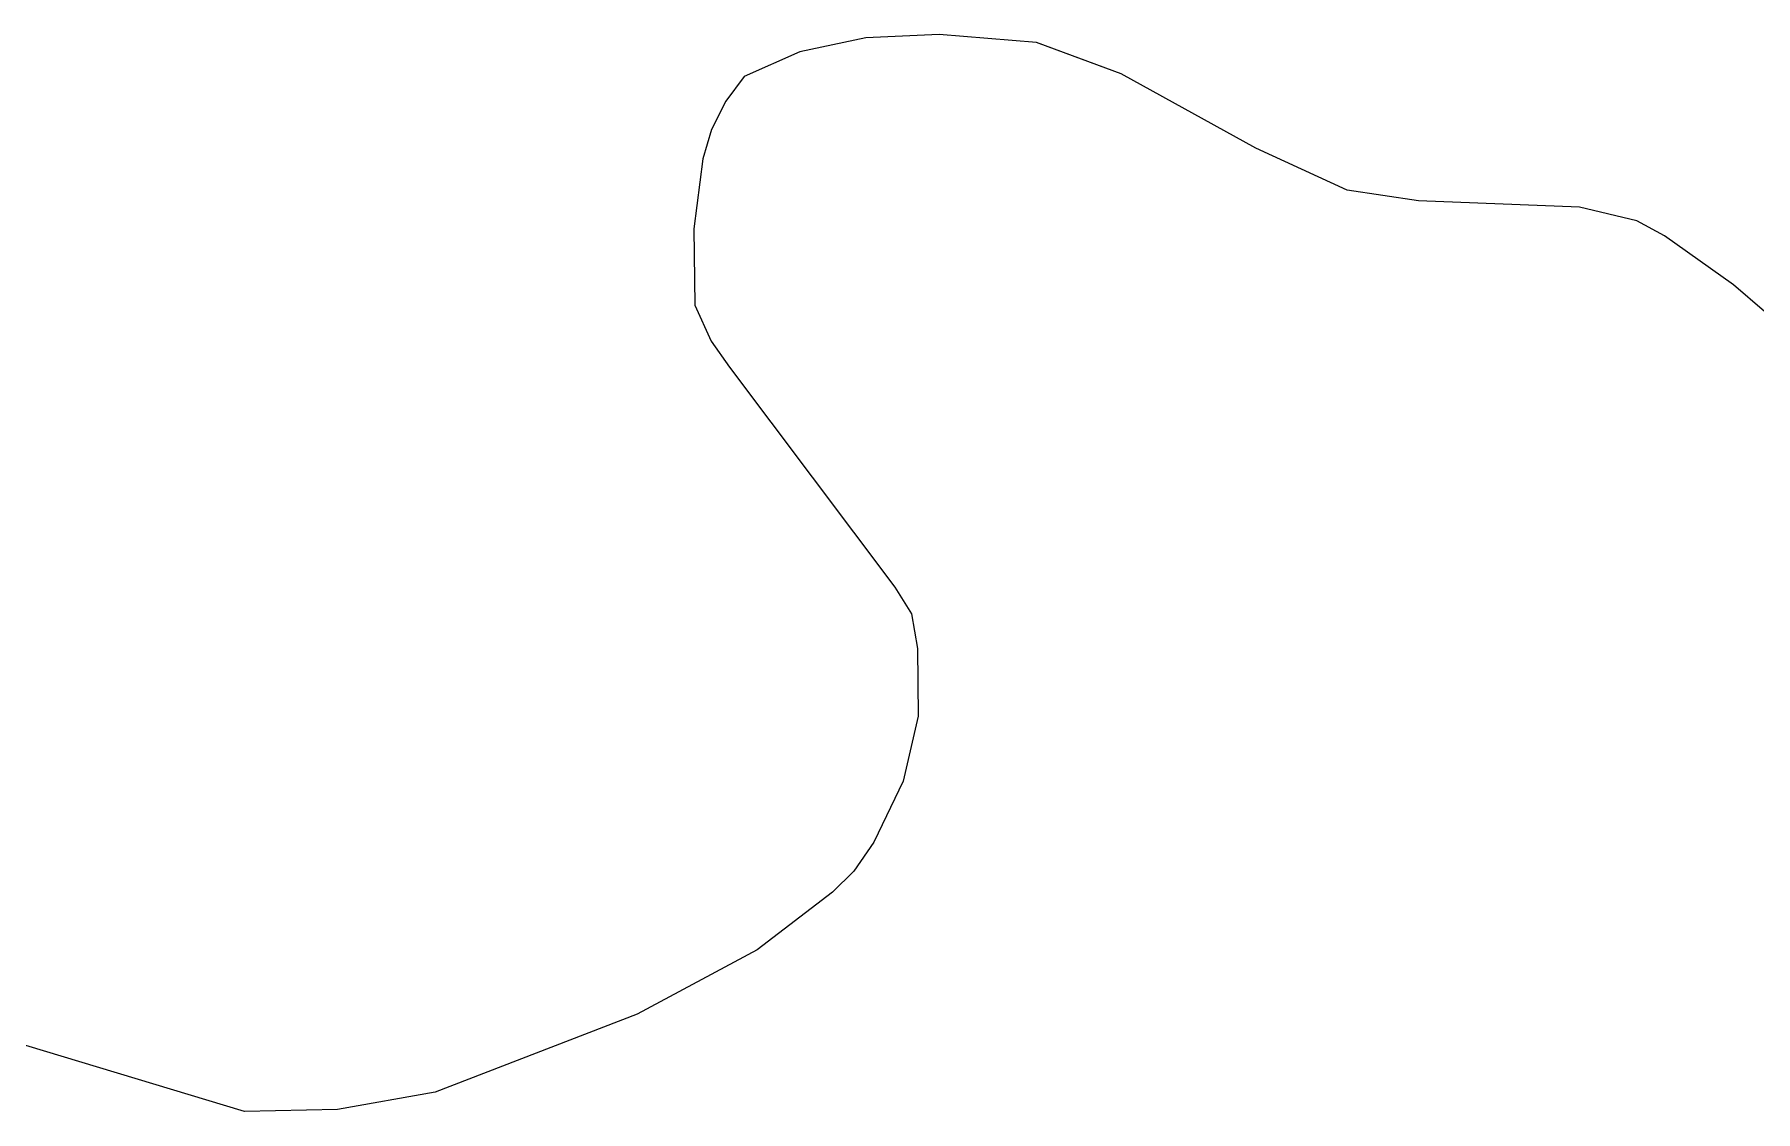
# Model space of a CAD drawing. Header units: inches. Extents: x 653559 to 669309, y 7245317 to 7256454.
# Drawn here: x 655759.6 to 655949.5, y 7253495.5 to 7253614.4 of the extents above; entities that cross this region are included whole.
import ezdxf

# ---------------------------------------------------------------- set-up
doc = ezdxf.new("R2010")
doc.units = ezdxf.units.IN
doc.header["$MEASUREMENT"] = 0
doc.layers.add('Cauce', color=5, linetype='Continuous')
doc.layers.add('Perimetral', color=190, linetype='Continuous')

msp = doc.modelspace()

# ---------------------------------------------------------------- linework, layer by layer
at = {"layer": 'Cauce', "color": 160}
msp.add_polyline3d([(655953.9, 7253580.83, 0), (655947.06, 7253586.71, 0), (655939.46, 7253592.12, 0), (655936.4, 7253593.78, 0), (655930.08, 7253595.27, 0), (655912.31, 7253595.98, 0), (655904.44, 7253597.16, 0), (655894.36, 7253601.78, 0), (655879.51, 7253610, 0), (655870.16, 7253613.47, 0), (655859.41, 7253614.35, 0), (655851.33, 7253613.96, 0), (655844.05, 7253612.44, 0), (655837.92, 7253609.72, 0), (655835.88, 7253606.97, 0), (655834.32, 7253603.86, 0), (655833.34, 7253600.62, 0), (655832.35, 7253592.9, 0), (655832.48, 7253584.46, 0), (655834.28, 7253580.5, 0), (655836.29, 7253577.62, 0), (655854.53, 7253553.35, 0), (655856.36, 7253550.38, 0), (655857.04, 7253546.57, 0), (655857.1, 7253539.1, 0), (655855.47, 7253531.93, 0), (655852.22, 7253525.18, 0), (655850, 7253522, 0), (655847.65, 7253519.67, 0), (655839.34, 7253513.3, 0), (655826.12, 7253506.21, 0), (655803.8, 7253497.59, 0), (655793.03, 7253495.68, 0), (655782.78, 7253495.46, 0), (655740.7, 7253508.16, 0)], dxfattribs=at)
at = {"layer": 'Perimetral', "color": 200}
msp.add_polyline3d([(655953.9, 7253580.83, 0), (655947.06, 7253586.71, 0), (655939.46, 7253592.12, 0), (655936.4, 7253593.78, 0), (655930.08, 7253595.27, 0), (655912.31, 7253595.98, 0), (655904.44, 7253597.16, 0), (655894.36, 7253601.78, 0), (655879.51, 7253610, 0), (655873.43, 7253612.26, 0), (655870.16, 7253613.47, 0), (655859.41, 7253614.35, 0), (655851.33, 7253613.96, 0), (655844.05, 7253612.44, 0), (655837.92, 7253609.72, 0), (655835.88, 7253606.97, 0), (655834.32, 7253603.86, 0), (655833.34, 7253600.62, 0), (655832.35, 7253592.9, 0), (655832.48, 7253584.46, 0), (655834.28, 7253580.5, 0), (655836.29, 7253577.62, 0), (655854.53, 7253553.35, 0), (655856.36, 7253550.38, 0), (655857.04, 7253546.57, 0), (655857.1, 7253539.1, 0), (655855.47, 7253531.93, 0), (655852.22, 7253525.18, 0), (655850, 7253522, 0), (655847.65, 7253519.67, 0), (655839.34, 7253513.3, 0), (655826.12, 7253506.21, 0), (655803.8, 7253497.59, 0), (655793.03, 7253495.68, 0), (655782.78, 7253495.46, 0), (655740.7, 7253508.16, 0)], dxfattribs=at)

doc.saveas('drawing.dxf')
